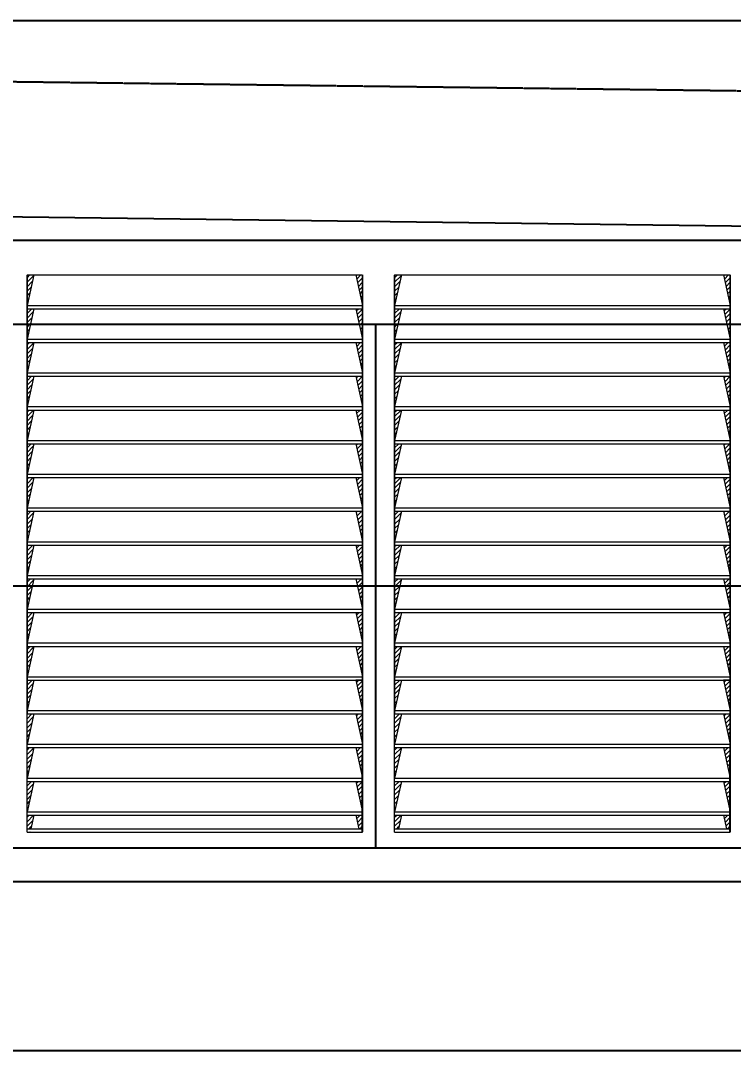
# Model space of a CAD drawing. Header units: inches. Extents: x 102027 to 175311, y -32523 to 10797.
# Drawn here: x 128270 to 130382, y -25513 to -22463 of the extents above; entities that cross this region are included whole.
import ezdxf
from ezdxf import colors
from ezdxf.entities.mleader import LeaderData, LeaderLine
from ezdxf.math import Vec2, Vec3

# ---------------------------------------------------------------- set-up
doc = ezdxf.new("R2010")
doc.units = ezdxf.units.IN
doc.header["$MEASUREMENT"] = 0
for name, pattern in [('CENTER', [2, 1.25, -0.25, 0.25, -0.25]), ('HIDDEN', [0.375, 0.25, -0.125]), ('HIDDEN2', [0.1875, 0.125, -0.0625])]:
    doc.linetypes.add(name, pattern=pattern)
for name, color, linetype in [('1', 1, 'CENTER'), ('M-HVAC-DUCT-NEW', 5, 'Continuous'), ('M-HVAC-PIPE-NEW', 6, 'HIDDEN2'), ('M-X-BKGD', 8, 'Continuous')]:
    doc.layers.add(name, color=color, linetype=linetype)
doc.layers.add('grid nos', color=253, linetype='Continuous', lineweight=0)
doc.styles.add('RomanS', font='romans.shx', dxfattribs={"width": 0.8})

# ---------------------------------------------------------------- blocks, each defined once
blk = doc.blocks.new('LOUVER VIL 3')
at = {"layer": '1', "color": 170, "lineweight": 0}
for p, q in [((103476.3, -12810.9), (104470.3, -12810.9)), ((103476.3, -14110.9), (103476.3, -12810.9)), ((103476.3, -12810.9), (103476.3, -14110.9)), ((104450.3, -12810.9), (104470.3, -12810.9)), ((104450.3, -12810.9), (104470.3, -12810.9)), ((104470.3, -14460.9), (104470.3, -12810.9)), ((104470.3, -12810.9), (104470.3, -14460.9)), ((104565.3, -12810.9), (105559.3, -12810.9)), ((104565.3, -14110.9), (104565.3, -12810.9)), ((104565.3, -12810.9), (104565.3, -14110.9)), ((105539.3, -12810.9), (105559.3, -12810.9)), ((105539.3, -12810.9), (105559.3, -12810.9)), ((105559.3, -14460.9), (105559.3, -12810.9)), ((105559.3, -12810.9), (105559.3, -14460.9)), ((103476.3, -12900.9), (104470.3, -12900.9)), ((104565.3, -12900.9), (105559.3, -12900.9)), ((103476.3, -12910.9), (104470.3, -12910.9)), ((104450.3, -12910.9), (104470.3, -12910.9)), ((104450.3, -12910.9), (104470.3, -12910.9)), ((104565.3, -12910.9), (105559.3, -12910.9)), ((105539.3, -12910.9), (105559.3, -12910.9)), ((105539.3, -12910.9), (105559.3, -12910.9)), ((103476.3, -13000.9), (104470.3, -13000.9)), ((103476.3, -13010.9), (104470.3, -13010.9)), ((104450.3, -13010.9), (104470.3, -13010.9)), ((104450.3, -13010.9), (104470.3, -13010.9)), ((104565.3, -13000.9), (105559.3, -13000.9)), ((104565.3, -13010.9), (105559.3, -13010.9)), ((105539.3, -13010.9), (105559.3, -13010.9)), ((105539.3, -13010.9), (105559.3, -13010.9)), ((103476.3, -13100.9), (104470.3, -13100.9)), ((103476.3, -13110.9), (104470.3, -13110.9)), ((104450.3, -13110.9), (104470.3, -13110.9)), ((104450.3, -13110.9), (104470.3, -13110.9)), ((104565.3, -13100.9), (105559.3, -13100.9)), ((104565.3, -13110.9), (105559.3, -13110.9)), ((105539.3, -13110.9), (105559.3, -13110.9)), ((105539.3, -13110.9), (105559.3, -13110.9)), ((103476.3, -13200.9), (104470.3, -13200.9)), ((104565.3, -13200.9), (105559.3, -13200.9)), ((103476.3, -13210.9), (104470.3, -13210.9)), ((104450.3, -13210.9), (104470.3, -13210.9)), ((104450.3, -13210.9), (104470.3, -13210.9)), ((104565.3, -13210.9), (105559.3, -13210.9)), ((105539.3, -13210.9), (105559.3, -13210.9)), ((105539.3, -13210.9), (105559.3, -13210.9)), ((103476.3, -13300.9), (104470.3, -13300.9)), ((103476.3, -13310.9), (104470.3, -13310.9)), ((104450.3, -13310.9), (104470.3, -13310.9)), ((104450.3, -13310.9), (104470.3, -13310.9)), ((104565.3, -13300.9), (105559.3, -13300.9)), ((104565.3, -13310.9), (105559.3, -13310.9)), ((105539.3, -13310.9), (105559.3, -13310.9)), ((105539.3, -13310.9), (105559.3, -13310.9)), ((103476.3, -13400.9), (104470.3, -13400.9)), ((103476.3, -13410.9), (104470.3, -13410.9)), ((104450.3, -13410.9), (104470.3, -13410.9)), ((104450.3, -13410.9), (104470.3, -13410.9)), ((104565.3, -13400.9), (105559.3, -13400.9)), ((104565.3, -13410.9), (105559.3, -13410.9)), ((105539.3, -13410.9), (105559.3, -13410.9)), ((105539.3, -13410.9), (105559.3, -13410.9)), ((103476.3, -13500.9), (104470.3, -13500.9)), ((103476.3, -13510.9), (104470.3, -13510.9)), ((104450.3, -13510.9), (104470.3, -13510.9)), ((104450.3, -13510.9), (104470.3, -13510.9)), ((104565.3, -13500.9), (105559.3, -13500.9)), ((104565.3, -13510.9), (105559.3, -13510.9)), ((105539.3, -13510.9), (105559.3, -13510.9)), ((105539.3, -13510.9), (105559.3, -13510.9)), ((103476.3, -13600.9), (104470.3, -13600.9)), ((104565.3, -13600.9), (105559.3, -13600.9)), ((103476.3, -13610.9), (104470.3, -13610.9)), ((104450.3, -13610.9), (104470.3, -13610.9)), ((104450.3, -13610.9), (104470.3, -13610.9)), ((104565.3, -13610.9), (105559.3, -13610.9)), ((105539.3, -13610.9), (105559.3, -13610.9)), ((105539.3, -13610.9), (105559.3, -13610.9)), ((103476.3, -13700.9), (104470.3, -13700.9)), ((103476.3, -13710.9), (104470.3, -13710.9)), ((104450.3, -13710.9), (104470.3, -13710.9)), ((104450.3, -13710.9), (104470.3, -13710.9)), ((104565.3, -13700.9), (105559.3, -13700.9)), ((104565.3, -13710.9), (105559.3, -13710.9)), ((105539.3, -13710.9), (105559.3, -13710.9)), ((105539.3, -13710.9), (105559.3, -13710.9)), ((103476.3, -13800.9), (104470.3, -13800.9)), ((103476.3, -13810.9), (104470.3, -13810.9)), ((104450.3, -13810.9), (104470.3, -13810.9)), ((104450.3, -13810.9), (104470.3, -13810.9)), ((104565.3, -13800.9), (105559.3, -13800.9)), ((104565.3, -13810.9), (105559.3, -13810.9)), ((105539.3, -13810.9), (105559.3, -13810.9)), ((105539.3, -13810.9), (105559.3, -13810.9)), ((103476.3, -13900.9), (104470.3, -13900.9)), ((104565.3, -13900.9), (105559.3, -13900.9)), ((103476.3, -13910.9), (104470.3, -13910.9)), ((104450.3, -13910.9), (104470.3, -13910.9)), ((104450.3, -13910.9), (104470.3, -13910.9)), ((104565.3, -13910.9), (105559.3, -13910.9)), ((105539.3, -13910.9), (105559.3, -13910.9)), ((105539.3, -13910.9), (105559.3, -13910.9)), ((103476.3, -14000.9), (104470.3, -14000.9)), ((103476.3, -14010.9), (104470.3, -14010.9)), ((104450.3, -14010.9), (104470.3, -14010.9)), ((104450.3, -14010.9), (104470.3, -14010.9)), ((104565.3, -14000.9), (105559.3, -14000.9)), ((104565.3, -14010.9), (105559.3, -14010.9)), ((105539.3, -14010.9), (105559.3, -14010.9)), ((105539.3, -14010.9), (105559.3, -14010.9)), ((103476.3, -14100.9), (104470.3, -14100.9)), ((103476.3, -14110.9), (104470.3, -14110.9)), ((104450.3, -14110.9), (104470.3, -14110.9)), ((104450.3, -14110.9), (104470.3, -14110.9)), ((104470.1, -14100.9), (104470.3, -14100.9)), ((104470.1, -14100.9), (104470.3, -14100.9)), ((104565.3, -14100.9), (105559.3, -14100.9)), ((104565.3, -14110.9), (105559.3, -14110.9)), ((105539.3, -14110.9), (105559.3, -14110.9)), ((105539.3, -14110.9), (105559.3, -14110.9)), ((105559.1, -14100.9), (105559.3, -14100.9)), ((105559.1, -14100.9), (105559.3, -14100.9)), ((103476.3, -14200.9), (104470.3, -14200.9)), ((103476.3, -14210.9), (104470.3, -14210.9)), ((104450.3, -14210.9), (104470.3, -14210.9)), ((104450.3, -14210.9), (104470.3, -14210.9)), ((104469.9, -14200.9), (104470.3, -14200.9)), ((104469.9, -14200.9), (104470.3, -14200.9)), ((104565.3, -14200.9), (105559.3, -14200.9)), ((104565.3, -14210.9), (105559.3, -14210.9)), ((105539.3, -14210.9), (105559.3, -14210.9)), ((105539.3, -14210.9), (105559.3, -14210.9)), ((105558.9, -14200.9), (105559.3, -14200.9)), ((105558.9, -14200.9), (105559.3, -14200.9)), ((103476.3, -14300.9), (104470.3, -14300.9)), ((104469.7, -14300.9), (104470.3, -14300.9)), ((104469.7, -14300.9), (104470.3, -14300.9)), ((104565.3, -14300.9), (105559.3, -14300.9)), ((105558.7, -14300.9), (105559.3, -14300.9)), ((105558.7, -14300.9), (105559.3, -14300.9)), ((103476.3, -14310.9), (104470.3, -14310.9)), ((104450.3, -14310.9), (104470.3, -14310.9)), ((104450.3, -14310.9), (104470.3, -14310.9)), ((104565.3, -14310.9), (105559.3, -14310.9)), ((105539.3, -14310.9), (105559.3, -14310.9)), ((105539.3, -14310.9), (105559.3, -14310.9)), ((103476.3, -14400.9), (104470.3, -14400.9)), ((103476.3, -14410.9), (104470.3, -14410.9)), ((104450.3, -14410.9), (104470.3, -14410.9)), ((104450.3, -14410.9), (104470.3, -14410.9)), ((104469.5, -14400.9), (104470.3, -14400.9)), ((104469.5, -14400.9), (104470.3, -14400.9)), ((104565.3, -14400.9), (105559.3, -14400.9)), ((104565.3, -14410.9), (105559.3, -14410.9)), ((105539.3, -14410.9), (105559.3, -14410.9)), ((105539.3, -14410.9), (105559.3, -14410.9)), ((105558.5, -14400.9), (105559.3, -14400.9)), ((105558.5, -14400.9), (105559.3, -14400.9)), ((103476.3, -14450.9), (104470.3, -14450.9)), ((104459.2, -14450.9), (104470.3, -14450.9)), ((104459.2, -14450.9), (104469.4, -14450.9)), ((104565.3, -14450.9), (105559.3, -14450.9)), ((105548.2, -14450.9), (105559.3, -14450.9)), ((105548.2, -14450.9), (105558.4, -14450.9)), ((103476.3, -14460.9), (104470.3, -14460.9)), ((104469.4, -14460.9), (104470.3, -14460.9)), ((104565.3, -14460.9), (105559.3, -14460.9)), ((105558.4, -14460.9), (105559.3, -14460.9))]:
    blk.add_line(p, q, dxfattribs=at)
at = {"layer": 'grid nos', "color": 170, "linetype": 'Continuous', "ltscale": 10000}
for p, q in [((103476.3, -12819.4), (103484.8, -12810.9)), ((103476.3, -12832.7), (103495.8, -12813.2)), ((103476.3, -12845.9), (103492, -12830.2)), ((104450.6, -12812.5), (104452.3, -12810.9)), ((104453, -12823.4), (104465.5, -12810.9)), ((104455.4, -12834.2), (104470.3, -12819.4)), ((104457.9, -12845), (104470.3, -12832.6)), ((104565.3, -12819.4), (104573.8, -12810.9)), ((104565.3, -12832.7), (104584.8, -12813.2)), ((104565.3, -12845.9), (104581, -12830.2)), ((105539.6, -12812.5), (105541.3, -12810.9)), ((105542, -12823.4), (105554.5, -12810.9)), ((105544.4, -12834.2), (105559.3, -12819.4)), ((105546.9, -12845), (105559.3, -12832.6)), ((103476.3, -12859.2), (103488.2, -12847.3)), ((103476.3, -12872.4), (103484.4, -12864.3)), ((104460.3, -12855.9), (104470.3, -12845.9)), ((104462.7, -12866.7), (104470.3, -12859.2)), ((104565.3, -12859.2), (104577.2, -12847.3)), ((104565.3, -12872.4), (104573.4, -12864.3)), ((105549.3, -12855.9), (105559.3, -12845.9)), ((105551.7, -12866.7), (105559.3, -12859.2)), ((103476.3, -12885.7), (103480.6, -12881.4)), ((103476.3, -12899), (103476.8, -12898.4)), ((104465.1, -12877.6), (104470.3, -12872.4)), ((104467.5, -12888.4), (104470.3, -12885.7)), ((104469.9, -12899.3), (104470.3, -12898.9)), ((104565.3, -12885.7), (104569.6, -12881.4)), ((104565.3, -12899), (104565.8, -12898.4)), ((105554.1, -12877.6), (105559.3, -12872.4)), ((105556.5, -12888.4), (105559.3, -12885.7)), ((105558.9, -12899.3), (105559.3, -12898.9)), ((103476.3, -12912.2), (103477.6, -12910.9)), ((103476.3, -12925.5), (103490.9, -12910.9)), ((103476.3, -12938.7), (103494, -12921)), ((104451.7, -12917.5), (104458.3, -12910.9)), ((104454.1, -12928.3), (104470.3, -12912.2)), ((104456.6, -12939.2), (104470.3, -12925.5)), ((104565.3, -12912.2), (104566.6, -12910.9)), ((104565.3, -12925.5), (104579.9, -12910.9)), ((104565.3, -12938.7), (104583, -12921)), ((105540.7, -12917.5), (105547.3, -12910.9)), ((105543.1, -12928.3), (105559.3, -12912.2)), ((105545.6, -12939.2), (105559.3, -12925.5)), ((103476.3, -12952), (103490.2, -12938)), ((103476.3, -12965.2), (103486.4, -12955.1)), ((104459, -12950), (104470.3, -12938.7)), ((104461.4, -12960.9), (104470.3, -12952)), ((104565.3, -12952), (104579.2, -12938)), ((104565.3, -12965.2), (104575.4, -12955.1)), ((105548, -12950), (105559.3, -12938.7)), ((105550.4, -12960.9), (105559.3, -12952)), ((103476.3, -12978.5), (103482.7, -12972.1)), ((103476.3, -12991.8), (103478.9, -12989.2)), ((104463.8, -12971.7), (104470.3, -12965.2)), ((104466.2, -12982.6), (104470.3, -12978.5)), ((104468.6, -12993.4), (104470.3, -12991.7)), ((104565.3, -12978.5), (104571.7, -12972.1)), ((104565.3, -12991.8), (104567.9, -12989.2)), ((105552.8, -12971.7), (105559.3, -12965.2)), ((105555.2, -12982.6), (105559.3, -12978.5)), ((105557.6, -12993.4), (105559.3, -12991.7)), ((103476.3, -13018.3), (103483.7, -13010.9)), ((103476.3, -13031.5), (103496.1, -13011.7)), ((104450.4, -13011.6), (104451.1, -13010.9)), ((104452.8, -13022.4), (104464.4, -13010.9)), ((104455.2, -13033.3), (104470.3, -13018.3)), ((104565.3, -13018.3), (104572.7, -13010.9)), ((104565.3, -13031.5), (104585.1, -13011.7)), ((105539.4, -13011.6), (105540.1, -13010.9)), ((105541.8, -13022.4), (105553.4, -13010.9)), ((105544.2, -13033.3), (105559.3, -13018.3)), ((103476.3, -13044.8), (103492.3, -13028.8)), ((103476.3, -13058.1), (103488.5, -13045.8)), ((104457.7, -13044.1), (104470.3, -13031.5)), ((104460.1, -13055), (104470.3, -13044.8)), ((104565.3, -13044.8), (104581.3, -13028.8)), ((104565.3, -13058.1), (104577.5, -13045.8)), ((105546.7, -13044.1), (105559.3, -13031.5)), ((105549.1, -13055), (105559.3, -13044.8)), ((103476.3, -13071.3), (103484.7, -13062.9)), ((103476.3, -13084.6), (103480.9, -13079.9)), ((104462.5, -13065.8), (104470.3, -13058)), ((104464.9, -13076.7), (104470.3, -13071.3)), ((104565.3, -13071.3), (104573.7, -13062.9)), ((104565.3, -13084.6), (104569.9, -13079.9)), ((105551.5, -13065.8), (105559.3, -13058)), ((105553.9, -13076.7), (105559.3, -13071.3)), ((103476.3, -13097.8), (103477.1, -13097)), ((103476.3, -13111.1), (103476.5, -13110.9)), ((103476.3, -13124.3), (103489.7, -13110.9)), ((104451.5, -13116.5), (104457.2, -13110.9)), ((104453.9, -13127.4), (104470.3, -13111.1)), ((104467.3, -13087.5), (104470.3, -13084.6)), ((104469.7, -13098.4), (104470.3, -13097.8)), ((104565.3, -13097.8), (104566.1, -13097)), ((104565.3, -13111.1), (104565.5, -13110.9)), ((104565.3, -13124.3), (104578.7, -13110.9)), ((105540.5, -13116.5), (105546.2, -13110.9)), ((105542.9, -13127.4), (105559.3, -13111.1)), ((105556.3, -13087.5), (105559.3, -13084.6)), ((105558.7, -13098.4), (105559.3, -13097.8)), ((103476.3, -13137.6), (103494.3, -13119.5)), ((103476.3, -13150.9), (103490.6, -13136.6)), ((104456.3, -13138.2), (104470.3, -13124.3)), ((104458.8, -13149.1), (104470.3, -13137.6)), ((104565.3, -13137.6), (104583.3, -13119.5)), ((104565.3, -13150.9), (104579.6, -13136.6)), ((105545.3, -13138.2), (105559.3, -13124.3)), ((105547.8, -13149.1), (105559.3, -13137.6)), ((103476.3, -13164.1), (103486.8, -13153.6)), ((103476.3, -13177.4), (103483, -13170.7)), ((104461.2, -13159.9), (104470.3, -13150.8)), ((104463.6, -13170.8), (104470.3, -13164.1)), ((104565.3, -13164.1), (104575.8, -13153.6)), ((104565.3, -13177.4), (104572, -13170.7)), ((105550.2, -13159.9), (105559.3, -13150.8)), ((105552.6, -13170.8), (105559.3, -13164.1)), ((103476.3, -13190.6), (103479.2, -13187.7)), ((104466, -13181.6), (104470.3, -13177.4)), ((104468.4, -13192.5), (104470.3, -13190.6)), ((104565.3, -13190.6), (104568.2, -13187.7)), ((105555, -13181.6), (105559.3, -13177.4)), ((105557.4, -13192.5), (105559.3, -13190.6)), ((103476.3, -13217.1), (103482.5, -13210.9)), ((103476.3, -13230.4), (103495.8, -13210.9)), ((103476.3, -13243.7), (103492.6, -13227.3)), ((104452.6, -13221.5), (104463.3, -13210.9)), ((104455, -13232.4), (104470.3, -13217.1)), ((104457.5, -13243.2), (104470.3, -13230.4)), ((104565.3, -13217.1), (104571.5, -13210.9)), ((104565.3, -13230.4), (104584.8, -13210.9)), ((104565.3, -13243.7), (104581.6, -13227.3)), ((105541.6, -13221.5), (105552.3, -13210.9)), ((105544, -13232.4), (105559.3, -13217.1)), ((105546.5, -13243.2), (105559.3, -13230.4)), ((103476.3, -13256.9), (103488.8, -13244.4)), ((103476.3, -13270.2), (103485, -13261.4)), ((104459.9, -13254.1), (104470.3, -13243.7)), ((104462.3, -13264.9), (104470.3, -13256.9)), ((104565.3, -13256.9), (104577.8, -13244.4)), ((104565.3, -13270.2), (104574, -13261.4)), ((105548.9, -13254.1), (105559.3, -13243.7)), ((105551.3, -13264.9), (105559.3, -13256.9)), ((103476.3, -13283.4), (103481.2, -13278.5)), ((103476.3, -13296.7), (103477.5, -13295.5)), ((104464.7, -13275.7), (104470.3, -13270.2)), ((104467.1, -13286.6), (104470.3, -13283.4)), ((104469.5, -13297.4), (104470.3, -13296.7)), ((104565.3, -13283.4), (104570.2, -13278.5)), ((104565.3, -13296.7), (104566.5, -13295.5)), ((105553.7, -13275.7), (105559.3, -13270.2)), ((105556.1, -13286.6), (105559.3, -13283.4)), ((105558.5, -13297.4), (105559.3, -13296.7)), ((103476.3, -13323.2), (103488.6, -13310.9)), ((103476.3, -13336.5), (103494.7, -13318.1)), ((104451.3, -13315.6), (104456.1, -13310.9)), ((104453.7, -13326.5), (104469.3, -13310.9)), ((104456.1, -13337.3), (104470.3, -13323.2)), ((104565.3, -13323.2), (104577.6, -13310.9)), ((104565.3, -13336.5), (104583.7, -13318.1)), ((105540.3, -13315.6), (105545.1, -13310.9)), ((105542.7, -13326.5), (105558.3, -13310.9)), ((105545.1, -13337.3), (105559.3, -13323.2)), ((103476.3, -13349.7), (103490.9, -13335.1)), ((103476.3, -13363), (103487.1, -13352.2)), ((104458.6, -13348.2), (104470.3, -13336.5)), ((104461, -13359), (104470.3, -13349.7)), ((104565.3, -13349.7), (104579.9, -13335.1)), ((104565.3, -13363), (104576.1, -13352.2)), ((105547.6, -13348.2), (105559.3, -13336.5)), ((105550, -13359), (105559.3, -13349.7)), ((103476.3, -13376.2), (103483.3, -13369.2)), ((103476.3, -13389.5), (103479.5, -13386.3)), ((104463.4, -13369.9), (104470.3, -13363)), ((104465.8, -13380.7), (104470.3, -13376.2)), ((104468.2, -13391.6), (104470.3, -13389.5)), ((104565.3, -13376.2), (104572.3, -13369.2)), ((104565.3, -13389.5), (104568.5, -13386.3)), ((105552.4, -13369.9), (105559.3, -13363)), ((105554.8, -13380.7), (105559.3, -13376.2)), ((105557.2, -13391.6), (105559.3, -13389.5)), ((103476.3, -13416), (103481.4, -13410.9)), ((103476.3, -13429.3), (103494.7, -13410.9)), ((104452.4, -13420.6), (104462.1, -13410.9)), ((104454.8, -13431.4), (104470.3, -13416)), ((104565.3, -13416), (104570.4, -13410.9)), ((104565.3, -13429.3), (104583.7, -13410.9)), ((105541.4, -13420.6), (105551.1, -13410.9)), ((105543.8, -13431.4), (105559.3, -13416)), ((103476.3, -13442.5), (103492.9, -13425.9)), ((103476.3, -13455.8), (103489.1, -13442.9)), ((104457.2, -13442.3), (104470.3, -13429.3)), ((104459.7, -13453.1), (104470.3, -13442.5)), ((104565.3, -13442.5), (104581.9, -13425.9)), ((104565.3, -13455.8), (104578.1, -13442.9)), ((105546.2, -13442.3), (105559.3, -13429.3)), ((105548.7, -13453.1), (105559.3, -13442.5)), ((103476.3, -13469.1), (103485.4, -13460)), ((103476.3, -13482.3), (103481.6, -13477)), ((104462.1, -13464), (104470.3, -13455.8)), ((104464.5, -13474.8), (104470.3, -13469)), ((104565.3, -13469.1), (104574.4, -13460)), ((104565.3, -13482.3), (104570.6, -13477)), ((105551.1, -13464), (105559.3, -13455.8)), ((105553.5, -13474.8), (105559.3, -13469)), ((103476.3, -13495.6), (103477.8, -13494.1)), ((103476.3, -13522.1), (103487.5, -13510.9)), ((104451.1, -13514.7), (104455, -13510.9)), ((104453.5, -13525.6), (104468.2, -13510.9)), ((104466.9, -13485.7), (104470.3, -13482.3)), ((104469.3, -13496.5), (104470.3, -13495.6)), ((104565.3, -13495.6), (104566.8, -13494.1)), ((104565.3, -13522.1), (104576.5, -13510.9)), ((105540.1, -13514.7), (105544, -13510.9)), ((105542.5, -13525.6), (105557.2, -13510.9)), ((105555.9, -13485.7), (105559.3, -13482.3)), ((105558.3, -13496.5), (105559.3, -13495.6)), ((103476.3, -13535.3), (103495, -13516.6)), ((103476.3, -13548.6), (103491.2, -13533.7)), ((104455.9, -13536.4), (104470.3, -13522.1)), ((104458.3, -13547.2), (104470.3, -13535.3)), ((104565.3, -13535.3), (104584, -13516.6)), ((104565.3, -13548.6), (104580.2, -13533.7)), ((105544.9, -13536.4), (105559.3, -13522.1)), ((105547.3, -13547.2), (105559.3, -13535.3)), ((103476.3, -13561.9), (103487.4, -13550.7)), ((103476.3, -13575.1), (103483.6, -13567.8)), ((104460.8, -13558.1), (104470.3, -13548.6)), ((104463.2, -13568.9), (104470.3, -13561.8)), ((104565.3, -13561.9), (104576.4, -13550.7)), ((104565.3, -13575.1), (104572.6, -13567.8)), ((105549.8, -13558.1), (105559.3, -13548.6)), ((105552.2, -13568.9), (105559.3, -13561.8)), ((103476.3, -13588.4), (103479.8, -13584.8)), ((104465.6, -13579.8), (104470.3, -13575.1)), ((104468, -13590.6), (104470.3, -13588.4)), ((104565.3, -13588.4), (104568.8, -13584.8)), ((105554.6, -13579.8), (105559.3, -13575.1)), ((105557, -13590.6), (105559.3, -13588.4)), ((103476.3, -13614.9), (103480.3, -13610.9)), ((103476.3, -13628.2), (103493.6, -13610.9)), ((103476.3, -13641.4), (103493.3, -13624.4)), ((104452.2, -13619.7), (104461, -13610.9)), ((104454.6, -13630.5), (104470.3, -13614.9)), ((104457, -13641.4), (104470.3, -13628.1)), ((104565.3, -13614.9), (104569.3, -13610.9)), ((104565.3, -13628.2), (104582.6, -13610.9)), ((104565.3, -13641.4), (104582.3, -13624.4)), ((105541.2, -13619.7), (105550, -13610.9)), ((105543.6, -13630.5), (105559.3, -13614.9)), ((105546, -13641.4), (105559.3, -13628.1)), ((103476.3, -13654.7), (103489.5, -13641.5)), ((103476.3, -13667.9), (103485.7, -13658.5)), ((104459.5, -13652.2), (104470.3, -13641.4)), ((104461.9, -13663.1), (104470.3, -13654.7)), ((104565.3, -13654.7), (104578.5, -13641.5)), ((104565.3, -13667.9), (104574.7, -13658.5)), ((105548.5, -13652.2), (105559.3, -13641.4)), ((105550.9, -13663.1), (105559.3, -13654.7)), ((103476.3, -13681.2), (103481.9, -13675.6)), ((103476.3, -13694.4), (103478.1, -13692.6)), ((104464.3, -13673.9), (104470.3, -13667.9)), ((104466.7, -13684.8), (104470.3, -13681.2)), ((104469.1, -13695.6), (104470.3, -13694.4)), ((104565.3, -13681.2), (104570.9, -13675.6)), ((104565.3, -13694.4), (104567.1, -13692.6)), ((105553.3, -13673.9), (105559.3, -13667.9)), ((105555.7, -13684.8), (105559.3, -13681.2)), ((105558.1, -13695.6), (105559.3, -13694.4)), ((103476.3, -13721), (103486.4, -13710.9)), ((103476.3, -13734.2), (103495.3, -13715.2)), ((104450.9, -13713.8), (104453.8, -13710.9)), ((104453.3, -13724.6), (104467.1, -13710.9)), ((104455.7, -13735.5), (104470.3, -13720.9)), ((104565.3, -13721), (104575.4, -13710.9)), ((104565.3, -13734.2), (104584.3, -13715.2)), ((105539.9, -13713.8), (105542.8, -13710.9)), ((105542.3, -13724.6), (105556.1, -13710.9)), ((105544.7, -13735.5), (105559.3, -13720.9)), ((103476.3, -13747.5), (103491.5, -13732.2)), ((103476.3, -13760.7), (103487.7, -13749.3)), ((104458.1, -13746.3), (104470.3, -13734.2)), ((104460.6, -13757.2), (104470.3, -13747.5)), ((104565.3, -13747.5), (104580.5, -13732.2)), ((104565.3, -13760.7), (104576.7, -13749.3)), ((105547.1, -13746.3), (105559.3, -13734.2)), ((105549.6, -13757.2), (105559.3, -13747.5)), ((103476.3, -13774), (103483.9, -13766.3)), ((103476.3, -13787.3), (103480.2, -13783.4)), ((104463, -13768), (104470.3, -13760.7)), ((104465.4, -13778.9), (104470.3, -13774)), ((104565.3, -13774), (104572.9, -13766.3)), ((104565.3, -13787.3), (104569.2, -13783.4)), ((105552, -13768), (105559.3, -13760.7)), ((105554.4, -13778.9), (105559.3, -13774)), ((103476.3, -13800.5), (103476.4, -13800.4)), ((103476.3, -13813.8), (103479.2, -13810.9)), ((103476.3, -13827), (103492.4, -13810.9)), ((104452, -13818.7), (104459.9, -13810.9)), ((104454.4, -13829.6), (104470.3, -13813.8)), ((104467.8, -13789.7), (104470.3, -13787.2)), ((104470.2, -13800.6), (104470.3, -13800.5)), ((104565.3, -13800.5), (104565.4, -13800.4)), ((104565.3, -13813.8), (104568.2, -13810.9)), ((104565.3, -13827), (104581.4, -13810.9)), ((105541, -13818.7), (105548.9, -13810.9)), ((105543.4, -13829.6), (105559.3, -13813.8)), ((105556.8, -13789.7), (105559.3, -13787.2)), ((105559.2, -13800.6), (105559.3, -13800.5)), ((103476.3, -13840.3), (103493.6, -13823)), ((103476.3, -13853.5), (103489.8, -13840)), ((104456.8, -13840.4), (104470.3, -13827)), ((104459.2, -13851.3), (104470.3, -13840.3)), ((104565.3, -13840.3), (104582.6, -13823)), ((104565.3, -13853.5), (104578.8, -13840)), ((105545.8, -13840.4), (105559.3, -13827)), ((105548.2, -13851.3), (105559.3, -13840.3)), ((103476.3, -13866.8), (103486, -13857.1)), ((103476.3, -13880.1), (103482.2, -13874.1)), ((104461.7, -13862.1), (104470.3, -13853.5)), ((104464.1, -13873), (104470.3, -13866.8)), ((104565.3, -13866.8), (104575, -13857.1)), ((104565.3, -13880.1), (104571.2, -13874.1)), ((105550.7, -13862.1), (105559.3, -13853.5)), ((105553.1, -13873), (105559.3, -13866.8)), ((103476.3, -13893.3), (103478.4, -13891.2)), ((104466.5, -13883.8), (104470.3, -13880)), ((104468.9, -13894.7), (104470.3, -13893.3)), ((104565.3, -13893.3), (104567.4, -13891.2)), ((105555.5, -13883.8), (105559.3, -13880)), ((105557.9, -13894.7), (105559.3, -13893.3)), ((103476.3, -13919.8), (103485.2, -13910.9)), ((103476.3, -13933.1), (103495.6, -13913.7)), ((103476.3, -13946.4), (103491.8, -13930.8)), ((104450.7, -13912.9), (104452.7, -13910.9)), ((104453.1, -13923.7), (104466, -13910.9)), ((104455.5, -13934.6), (104470.3, -13919.8)), ((104457.9, -13945.4), (104470.3, -13933.1)), ((104565.3, -13919.8), (104574.2, -13910.9)), ((104565.3, -13933.1), (104584.6, -13913.7)), ((104565.3, -13946.4), (104580.8, -13930.8)), ((105539.7, -13912.9), (105541.7, -13910.9)), ((105542.1, -13923.7), (105555, -13910.9)), ((105544.5, -13934.6), (105559.3, -13919.8)), ((105546.9, -13945.4), (105559.3, -13933.1)), ((103476.3, -13959.6), (103488.1, -13947.8)), ((103476.3, -13972.9), (103484.3, -13964.9)), ((104460.4, -13956.3), (104470.3, -13946.3)), ((104462.8, -13967.1), (104470.3, -13959.6)), ((104565.3, -13959.6), (104577.1, -13947.8)), ((104565.3, -13972.9), (104573.3, -13964.9)), ((105549.4, -13956.3), (105559.3, -13946.3)), ((105551.8, -13967.1), (105559.3, -13959.6)), ((103476.3, -13986.1), (103480.5, -13981.9)), ((103476.3, -13999.4), (103476.7, -13999)), ((104465.2, -13977.9), (104470.3, -13972.9)), ((104467.6, -13988.8), (104470.3, -13986.1)), ((104470, -13999.6), (104470.3, -13999.4)), ((104565.3, -13986.1), (104569.5, -13981.9)), ((104565.3, -13999.4), (104565.7, -13999)), ((105554.2, -13977.9), (105559.3, -13972.9)), ((105556.6, -13988.8), (105559.3, -13986.1)), ((105559, -13999.6), (105559.3, -13999.4)), ((103476.3, -14012.6), (103478, -14010.9)), ((103476.3, -14025.9), (103491.3, -14010.9)), ((103476.3, -14039.2), (103493.9, -14021.5)), ((104451.8, -14017.8), (104458.8, -14010.9)), ((104454.2, -14028.7), (104470.3, -14012.6)), ((104456.6, -14039.5), (104470.3, -14025.9)), ((104565.3, -14012.6), (104567, -14010.9)), ((104565.3, -14025.9), (104580.3, -14010.9)), ((104565.3, -14039.2), (104582.9, -14021.5)), ((105540.8, -14017.8), (105547.8, -14010.9)), ((105543.2, -14028.7), (105559.3, -14012.6)), ((105545.6, -14039.5), (105559.3, -14025.9)), ((103476.3, -14052.4), (103490.1, -14038.6)), ((103476.3, -14065.7), (103486.3, -14055.6)), ((104459, -14050.4), (104470.3, -14039.1)), ((104461.5, -14061.2), (104470.3, -14052.4)), ((104565.3, -14052.4), (104579.1, -14038.6)), ((104565.3, -14065.7), (104575.3, -14055.6)), ((105548, -14050.4), (105559.3, -14039.1)), ((105550.5, -14061.2), (105559.3, -14052.4)), ((103476.3, -14078.9), (103482.5, -14072.7)), ((103476.3, -14092.2), (103478.7, -14089.7)), ((104463.9, -14072.1), (104470.3, -14065.7)), ((104466.3, -14082.9), (104470.3, -14078.9)), ((104565.3, -14078.9), (104571.5, -14072.7)), ((104565.3, -14092.2), (104567.7, -14089.7)), ((105552.9, -14072.1), (105559.3, -14065.7)), ((105555.3, -14082.9), (105559.3, -14078.9)), ((103476.3, -14112.2), (103477.6, -14110.9)), ((103476.3, -14125.5), (103490.9, -14110.9)), ((103476.3, -14138.7), (103494, -14121)), ((104451.7, -14117.5), (104458.3, -14110.9)), ((104454.1, -14128.3), (104470.3, -14112.2)), ((104468.7, -14093.8), (104470.3, -14092.2)), ((104565.3, -14112.2), (104566.6, -14110.9)), ((104565.3, -14125.5), (104579.9, -14110.9)), ((104565.3, -14138.7), (104583, -14121)), ((105540.7, -14117.5), (105547.3, -14110.9)), ((105543.1, -14128.3), (105559.3, -14112.2)), ((105557.7, -14093.8), (105559.3, -14092.2)), ((103476.3, -14152), (103490.2, -14138)), ((104456.6, -14139.2), (104470.3, -14125.5)), ((104459, -14150), (104470.3, -14138.7)), ((104461.4, -14160.9), (104470.3, -14152)), ((104565.3, -14152), (104579.2, -14138)), ((105545.6, -14139.2), (105559.3, -14125.5)), ((105548, -14150), (105559.3, -14138.7)), ((105550.4, -14160.9), (105559.3, -14152)), ((103476.3, -14165.2), (103486.4, -14155.1)), ((103476.3, -14178.5), (103482.7, -14172.1)), ((104463.8, -14171.7), (104470.3, -14165.2)), ((104466.2, -14182.6), (104470.3, -14178.5)), ((104565.3, -14165.2), (104575.4, -14155.1)), ((104565.3, -14178.5), (104571.7, -14172.1)), ((105552.8, -14171.7), (105559.3, -14165.2)), ((105555.2, -14182.6), (105559.3, -14178.5)), ((103476.3, -14191.8), (103478.9, -14189.2)), ((103476.3, -14218.3), (103483.7, -14210.9)), ((103476.3, -14231.5), (103496.1, -14211.7)), ((104450.4, -14211.6), (104451.1, -14210.9)), ((104452.8, -14222.4), (104464.4, -14210.9)), ((104468.6, -14193.4), (104470.3, -14191.7)), ((104565.3, -14191.8), (104567.9, -14189.2)), ((104565.3, -14218.3), (104572.7, -14210.9)), ((104565.3, -14231.5), (104585.1, -14211.7)), ((105539.4, -14211.6), (105540.1, -14210.9)), ((105541.8, -14222.4), (105553.4, -14210.9)), ((105557.6, -14193.4), (105559.3, -14191.7)), ((103476.3, -14244.8), (103492.3, -14228.8)), ((104455.2, -14233.3), (104470.3, -14218.3)), ((104457.7, -14244.1), (104470.3, -14231.5)), ((104565.3, -14244.8), (104581.3, -14228.8)), ((105544.2, -14233.3), (105559.3, -14218.3)), ((105546.7, -14244.1), (105559.3, -14231.5)), ((103476.3, -14258.1), (103488.5, -14245.8)), ((103476.3, -14271.3), (103484.7, -14262.9)), ((104460.1, -14255), (104470.3, -14244.8)), ((104462.5, -14265.8), (104470.3, -14258)), ((104464.9, -14276.7), (104470.3, -14271.3)), ((104565.3, -14258.1), (104577.5, -14245.8)), ((104565.3, -14271.3), (104573.7, -14262.9)), ((105549.1, -14255), (105559.3, -14244.8)), ((105551.5, -14265.8), (105559.3, -14258)), ((105553.9, -14276.7), (105559.3, -14271.3)), ((103476.3, -14284.6), (103480.9, -14279.9)), ((103476.3, -14297.8), (103477.1, -14297)), ((104467.3, -14287.5), (104470.3, -14284.6)), ((104469.7, -14298.4), (104470.3, -14297.8)), ((104565.3, -14284.6), (104569.9, -14279.9)), ((104565.3, -14297.8), (104566.1, -14297)), ((105556.3, -14287.5), (105559.3, -14284.6)), ((105558.7, -14298.4), (105559.3, -14297.8)), ((103476.3, -14311.1), (103476.5, -14310.9)), ((103476.3, -14324.3), (103489.7, -14310.9)), ((103476.3, -14337.6), (103494.3, -14319.5)), ((104451.5, -14316.5), (104457.2, -14310.9)), ((104453.9, -14327.4), (104470.3, -14311.1)), ((104456.3, -14338.2), (104470.3, -14324.3)), ((104565.3, -14311.1), (104565.5, -14310.9)), ((104565.3, -14324.3), (104578.7, -14310.9)), ((104565.3, -14337.6), (104583.3, -14319.5)), ((105540.5, -14316.5), (105546.2, -14310.9)), ((105542.9, -14327.4), (105559.3, -14311.1)), ((105545.3, -14338.2), (105559.3, -14324.3)), ((103476.3, -14350.9), (103490.6, -14336.6)), ((103476.3, -14364.1), (103486.8, -14353.6)), ((104458.8, -14349.1), (104470.3, -14337.6)), ((104461.2, -14359.9), (104470.3, -14350.8)), ((104463.6, -14370.8), (104470.3, -14364.1)), ((104565.3, -14350.9), (104579.6, -14336.6)), ((104565.3, -14364.1), (104575.8, -14353.6)), ((105547.8, -14349.1), (105559.3, -14337.6)), ((105550.2, -14359.9), (105559.3, -14350.8)), ((105552.6, -14370.8), (105559.3, -14364.1)), ((103476.3, -14377.4), (103483, -14370.7)), ((103476.3, -14390.6), (103479.2, -14387.7)), ((104466, -14381.6), (104470.3, -14377.4)), ((104468.4, -14392.5), (104470.3, -14390.6)), ((104565.3, -14377.4), (104572, -14370.7)), ((104565.3, -14390.6), (104568.2, -14387.7)), ((105555, -14381.6), (105559.3, -14377.4)), ((105557.4, -14392.5), (105559.3, -14390.6)), ((103476.3, -14417.1), (103482.5, -14410.9)), ((103476.3, -14430.4), (103495.8, -14410.9)), ((104452.6, -14421.5), (104463.3, -14410.9)), ((104455, -14432.4), (104470.3, -14417.1)), ((104565.3, -14417.1), (104571.5, -14410.9)), ((104565.3, -14430.4), (104584.8, -14410.9)), ((105541.6, -14421.5), (105552.3, -14410.9)), ((105544, -14432.4), (105559.3, -14417.1)), ((103476.3, -14443.7), (103492.6, -14427.3)), ((103482.3, -14450.9), (103488.8, -14444.4)), ((104457.5, -14443.2), (104470.3, -14430.4)), ((104463, -14450.9), (104470.3, -14443.7)), ((104565.3, -14443.7), (104581.6, -14427.3)), ((104571.3, -14450.9), (104577.8, -14444.4)), ((105546.5, -14443.2), (105559.3, -14430.4)), ((105552, -14450.9), (105559.3, -14443.7))]:
    blk.add_line(p, q, dxfattribs=at)
at = {"layer": 'grid nos', "color": 170, "linetype": 'HIDDEN', "ltscale": 10000}
for p, q in [((103496.3, -12810.9), (103476.3, -12900.9)), ((104450.3, -12810.9), (104470.3, -12900.9)), ((104585.3, -12810.9), (104565.3, -12900.9)), ((105539.3, -12810.9), (105559.3, -12900.9)), ((103496.3, -12910.9), (103476.3, -13000.9)), ((104450.3, -12910.9), (104470.3, -13000.9)), ((104585.3, -12910.9), (104565.3, -13000.9)), ((105539.3, -12910.9), (105559.3, -13000.9)), ((103496.3, -13010.9), (103476.3, -13100.9)), ((104450.3, -13010.9), (104470.3, -13100.9)), ((104585.3, -13010.9), (104565.3, -13100.9)), ((105539.3, -13010.9), (105559.3, -13100.9)), ((103496.3, -13110.9), (103476.3, -13200.9)), ((104450.3, -13110.9), (104470.3, -13200.9)), ((104585.3, -13110.9), (104565.3, -13200.9)), ((105539.3, -13110.9), (105559.3, -13200.9)), ((103496.3, -13210.9), (103476.3, -13300.9)), ((104450.3, -13210.9), (104470.3, -13300.9)), ((104585.3, -13210.9), (104565.3, -13300.9)), ((105539.3, -13210.9), (105559.3, -13300.9)), ((103496.3, -13310.9), (103476.3, -13400.9)), ((104450.3, -13310.9), (104470.3, -13400.9)), ((104585.3, -13310.9), (104565.3, -13400.9)), ((105539.3, -13310.9), (105559.3, -13400.9)), ((103496.3, -13410.9), (103476.3, -13500.9)), ((104450.3, -13410.9), (104470.3, -13500.9)), ((104585.3, -13410.9), (104565.3, -13500.9)), ((105539.3, -13410.9), (105559.3, -13500.9)), ((103496.3, -13510.9), (103476.3, -13600.9)), ((104450.3, -13510.9), (104470.3, -13600.9)), ((104585.3, -13510.9), (104565.3, -13600.9)), ((105539.3, -13510.9), (105559.3, -13600.9)), ((103496.3, -13610.9), (103476.3, -13700.9)), ((104450.3, -13610.9), (104470.3, -13700.9)), ((104585.3, -13610.9), (104565.3, -13700.9)), ((105539.3, -13610.9), (105559.3, -13700.9)), ((103496.3, -13710.9), (103476.3, -13800.9)), ((104450.3, -13710.9), (104470.3, -13800.9)), ((104585.3, -13710.9), (104565.3, -13800.9)), ((105539.3, -13710.9), (105559.3, -13800.9)), ((103496.3, -13810.9), (103476.3, -13900.9)), ((104450.3, -13810.9), (104470.3, -13900.9)), ((104585.3, -13810.9), (104565.3, -13900.9)), ((105539.3, -13810.9), (105559.3, -13900.9)), ((103496.3, -13910.9), (103476.3, -14000.9)), ((104450.3, -13910.9), (104470.3, -14000.9)), ((104585.3, -13910.9), (104565.3, -14000.9)), ((105539.3, -13910.9), (105559.3, -14000.9)), ((103476.3, -14100.9), (103476.3, -14010.9)), ((103476.3, -14010.9), (103496.3, -14010.9)), ((103496.3, -14010.9), (103476.3, -14100.9)), ((103476.3, -14460.9), (103476.3, -14010.9)), ((104470.3, -14010.9), (104450.3, -14010.9)), ((104450.3, -14010.9), (104470.3, -14100.9)), ((104469.4, -14460.9), (104470.3, -14010.9)), ((104470.3, -14100.9), (104470.3, -14010.9)), ((104565.3, -14100.9), (104565.3, -14010.9)), ((104565.3, -14010.9), (104585.3, -14010.9)), ((104585.3, -14010.9), (104565.3, -14100.9)), ((104565.3, -14460.9), (104565.3, -14010.9)), ((105559.3, -14010.9), (105539.3, -14010.9)), ((105539.3, -14010.9), (105559.3, -14100.9)), ((105558.4, -14460.9), (105559.3, -14010.9)), ((105559.3, -14100.9), (105559.3, -14010.9)), ((103496.3, -14110.9), (103476.3, -14200.9)), ((104450.3, -14110.9), (104470.3, -14200.9)), ((104585.3, -14110.9), (104565.3, -14200.9)), ((105539.3, -14110.9), (105559.3, -14200.9)), ((103496.3, -14210.9), (103476.3, -14300.9)), ((104450.3, -14210.9), (104470.3, -14300.9)), ((104585.3, -14210.9), (104565.3, -14300.9)), ((105539.3, -14210.9), (105559.3, -14300.9)), ((103496.3, -14310.9), (103476.3, -14400.9)), ((104450.3, -14310.9), (104470.3, -14400.9)), ((104585.3, -14310.9), (104565.3, -14400.9)), ((105539.3, -14310.9), (105559.3, -14400.9)), ((103496.3, -14410.9), (103487.4, -14450.9)), ((104450.3, -14410.9), (104459.2, -14450.9)), ((104585.3, -14410.9), (104576.4, -14450.9)), ((105539.3, -14410.9), (105548.2, -14450.9)), ((103485.2, -14460.9), (103485, -14461.4)), ((104574.2, -14460.9), (104574, -14461.4))]:
    blk.add_line(p, q, dxfattribs=at)

msp = doc.modelspace()

# ---------------------------------------------------------------- linework, layer by layer
at = {"layer": 'M-X-BKGD', "color": 8}
for p, q in [((113561.4, -22463.4), (138011.4, -22463.4)), ((125786.4, -23013.5), (137561.4, -23160.7)), ((129321.4, -23363.4), (129321.4, -24913.4)), ((131461.4, -24138.4), (126111.4, -24138.4)), ((126011.4, -25013.4), (131561.4, -25013.4)), ((126011.4, -25513.4), (131561.4, -25513.4))]:
    msp.add_line(p, q, dxfattribs=at)
at = {"layer": 'M-X-BKGD', "color": 8, "linetype": 'HIDDEN', "ltscale": 5}
for p, q in [((125786.4, -22613.4), (137786.4, -22763.4)), ((113561.4, -23113.4), (138471.4, -23113.4))]:
    msp.add_line(p, q, dxfattribs=at)
at = {"layer": 'M-X-BKGD', "color": 8}
msp.add_lwpolyline([(131461.4, -23363.4), (126111.4, -23363.4), (126111.4, -24913.4), (131461.4, -24913.4)], close=True, dxfattribs=at)

# ---------------------------------------------------------------- block references
at = {"layer": 'M-HVAC-DUCT-NEW'}
msp.add_blockref('LOUVER VIL 3', (24813.1, -10405.9), dxfattribs=at)

# ---------------------------------------------------------------- next in the draw order: leaders
at = {"layer": 'M-HVAC-PIPE-NEW'}
ml = msp.add_multileader_mtext('Standard', dxfattribs=at)
ml.set_content('RAIN PROOF LOUVERS\\P(TYP.)', color=2, style='RomanS')
ml.set_leader_properties(color=2)
ml.build(insert=Vec2(0, 0))
ml.multileader.update_dxf_attribs({"dogleg_length": 16769.6, "arrow_head_size": 600})
ctx = ml.context
ctx.base_point, ctx.char_height, ctx.arrow_head_size, ctx.landing_gap_size, ctx.plane_origin = Vec3(127262.3, -20080.3), 600, 600, 1000, Vec3(129700, -12682.8)
notes = []
notes.append((ctx, [(0, (1, 1, 0), (124799.9, -20080.3), (1, 0), 2462.4, [(0, [(124799.9, -22915.8)], 0, [])])]))
ctx.mtext.insert, ctx.mtext.flow_direction = Vec3(128262.3, -19680.3), 5
ctx.mtext.has_bg_fill, ctx.mtext.bg_color, ctx.mtext.bg_scale_factor, ctx.mtext.bg_transparency, ctx.mtext.use_window_bg_color = 1, -1023410167, 1.5, 0, 1
for ctx, leaders in notes:
    for number, flags, end, landing, length, lines in leaders:
        leader = LeaderData()
        leader.index, (leader.has_last_leader_line, leader.has_dogleg_vector, leader.attachment_direction) = number, flags
        leader.last_leader_point, leader.dogleg_vector, leader.dogleg_length = Vec3(end), Vec3(landing), length
        for number, points, colour, breaks in lines:
            line = LeaderLine()
            line.index, line.vertices, line.color, line.breaks = number, Vec3.list(points), colors.encode_raw_color(colour), breaks
            leader.lines.append(line)
        ctx.leaders.append(leader)

doc.saveas('drawing.dxf')
